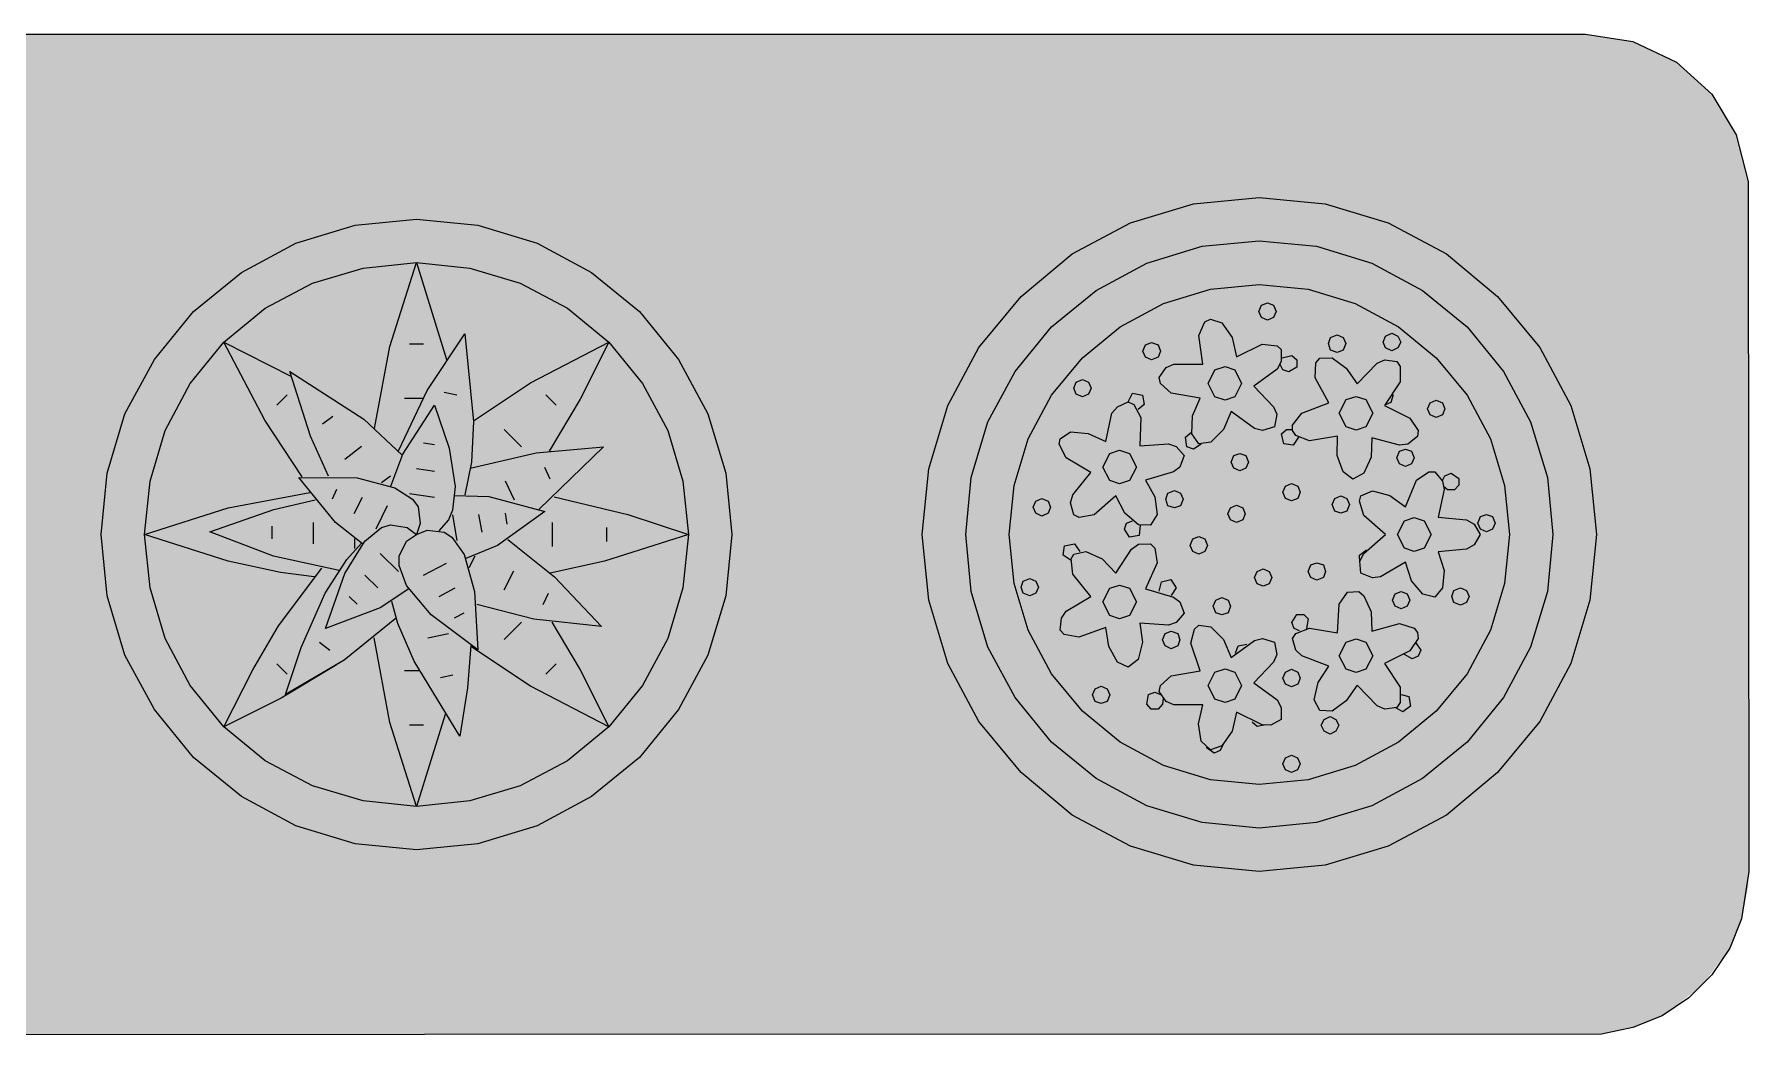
# Model space of a CAD drawing. Header units: millimetres. Extents: x -4 to 8794, y -6642 to 2653.
# Drawn here: x 7179.7 to 7495, y -5837.6 to -5653.6 of the extents above; entities that cross this region are included whole.
import ezdxf

# ---------------------------------------------------------------- set-up
doc = ezdxf.new("R2010")
doc.units = ezdxf.units.MM
for name, color, linetype, lineweight, true_color in [('VEG-FLOR', 243, 'Continuous', 13, 0xb0486e), ('VEG-HOJAS', 117, 'Continuous', 18, 0x2e5e38), ('VEG-MACETA', 25, 'Continuous', 25, 0x745440), ('VEG-NERVIOS', 115, 'Continuous', 9, 0x528c5c)]:
    doc.layers.add(name, color=color, linetype=linetype, lineweight=lineweight, true_color=true_color)
doc.layers.add('VEG-RELLENO', color=253, linetype='Continuous', true_color=0x96c896)

# ---------------------------------------------------------------- blocks, each defined once
blk = doc.blocks.new('VEG_Suculentas_PLANTA')
at = {"layer": 'VEG-RELLENO', "true_color": 0xc89a6c}
h = blk.add_hatch(color=43, dxfattribs=at)
h.dxf.hatch_style = 1
h.paths.add_polyline_path([(244.9, -64.9), (243.7, -70.7), (241.5, -76.1), (236.2, -83.2), (229.1, -88.5), (223.7, -90.7), (217.9, -91.9), (-215, -92), (-223.7, -90.7), (-231.7, -86.9), (-238.2, -81), (-242.7, -73.5), (-244.9, -64.9), (-245, 62), (-243.7, 70.7), (-239.9, 78.7), (-234, 85.2), (-226.5, 89.7), (-220.9, 91.4), (-215, 92), (215, 92), (223.7, 90.7), (231.7, 86.9), (238.2, 81), (242.7, 73.5), (244.9, 64.9)])
h.paths.add_polyline_path([(215.8, -12.1), (217, 0), (215.8, 12.1), (212.3, 23.7), (206.6, 34.4), (198.8, 43.8), (189.4, 51.6), (178.7, 57.3), (167.1, 60.8), (155, 62), (142.9, 60.8), (131.3, 57.3), (120.6, 51.6), (111.2, 43.8), (103.4, 34.4), (97.7, 23.7), (94.2, 12.1), (93, 0), (94.2, -12.1), (97.7, -23.7), (103.4, -34.4), (111.2, -43.8), (120.6, -51.6), (131.3, -57.3), (142.9, -60.8), (155, -62), (167.1, -60.8), (178.7, -57.3), (189.4, -51.6), (198.8, -43.8), (206.6, -34.4), (212.3, -23.7)], flags=0)
h.paths.add_polyline_path([(57.7, -5.7), (57.7, 5.7), (55.5, 16.8), (51.2, 27.3), (44.8, 36.8), (36.8, 44.8), (27.3, 51.2), (16.8, 55.5), (5.7, 57.7), (-5.7, 57.7), (-16.8, 55.5), (-27.3, 51.2), (-36.8, 44.8), (-44.8, 36.8), (-51.2, 27.3), (-55.5, 16.8), (-57.7, 5.7), (-57.7, -5.7), (-55.5, -16.8), (-51.2, -27.3), (-44.8, -36.8), (-36.8, -44.8), (-27.3, -51.2), (-16.8, -55.5), (-5.7, -57.7), (5.7, -57.7), (16.8, -55.5), (27.3, -51.2), (36.8, -44.8), (44.8, -36.8), (51.2, -27.3), (55.5, -16.8)], flags=0)
h.paths.add_polyline_path([(-87, 0), (-88.3, 13.3), (-92.2, 26), (-98.5, 37.8), (-106.9, 48.1), (-117.2, 56.5), (-129, 62.8), (-141.7, 66.7), (-155, 68), (-168.3, 66.7), (-181, 62.8), (-192.8, 56.5), (-203.1, 48.1), (-211.5, 37.8), (-217.8, 26), (-221.7, 13.3), (-223, 0), (-221.7, -13.3), (-217.8, -26), (-211.5, -37.8), (-203.1, -48.1), (-192.8, -56.5), (-181, -62.8), (-168.3, -66.7), (-155, -68), (-141.7, -66.7), (-129, -62.8), (-117.2, -56.5), (-106.9, -48.1), (-98.5, -37.8), (-92.2, -26), (-88.3, -13.3)], flags=0)
at = {"layer": 'VEG-RELLENO', "true_color": 0xc6c4be}
h = blk.add_hatch(color=9, dxfattribs=at)
h.dxf.hatch_style = 1
h.paths.add_polyline_path([(216.7, -6.1), (214.3, -18), (209.7, -29.2), (202.9, -39.3), (194.3, -47.9), (184.2, -54.7), (173, -59.3), (161.1, -61.7), (148.9, -61.7), (137, -59.3), (125.8, -54.7), (115.7, -47.9), (107.1, -39.3), (100.3, -29.2), (95.7, -18), (93.3, -6.1), (93.3, 6.1), (95.7, 18), (100.3, 29.2), (107.1, 39.3), (115.7, 47.9), (125.8, 54.7), (137, 59.3), (148.9, 61.7), (161.1, 61.7), (173, 59.3), (184.2, 54.7), (194.3, 47.9), (202.9, 39.3), (209.7, 29.2), (214.3, 18), (216.7, 6.1)])
h.paths.add_polyline_path([(208, -10.5), (209, 0), (208, 10.5), (204.9, 20.7), (199.9, 30), (193.2, 38.2), (185, 44.9), (175.7, 49.9), (165.5, 53), (155, 54), (144.5, 53), (134.3, 49.9), (125, 44.9), (116.8, 38.2), (110.1, 30), (105.1, 20.7), (102, 10.5), (101, 0), (102, -10.5), (105.1, -20.7), (110.1, -30), (116.8, -38.2), (125, -44.9), (134.3, -49.9), (144.5, -53), (155, -54), (165.5, -53), (175.7, -49.9), (185, -44.9), (193.2, -38.2), (199.9, -30), (204.9, -20.7)], flags=0)
at = {"layer": 'VEG-RELLENO', "true_color": 0xf8f6f2}
h = blk.add_hatch(color=7, dxfattribs=at)
h.dxf.hatch_style = 1
h.paths.add_polyline_path([(57.7, -5.7), (55.5, -16.8), (51.2, -27.3), (44.8, -36.8), (36.8, -44.8), (27.3, -51.2), (16.8, -55.5), (5.7, -57.7), (-5.7, -57.7), (-16.8, -55.5), (-27.3, -51.2), (-36.8, -44.8), (-44.8, -36.8), (-51.2, -27.3), (-55.5, -16.8), (-57.7, -5.7), (-57.7, 5.7), (-55.5, 16.8), (-51.2, 27.3), (-44.8, 36.8), (-36.8, 44.8), (-27.3, 51.2), (-16.8, 55.5), (-5.7, 57.7), (5.7, 57.7), (16.8, 55.5), (27.3, 51.2), (36.8, 44.8), (44.8, 36.8), (51.2, 27.3), (55.5, 16.8), (57.7, 5.7)])
h.paths.add_polyline_path([(49, -9.8), (50, 0), (49, 9.8), (46.2, 19.1), (41.6, 27.8), (35.4, 35.4), (27.8, 41.6), (19.1, 46.2), (9.8, 49), (0, 50), (-9.8, 49), (-19.1, 46.2), (-27.8, 41.6), (-35.4, 35.4), (-41.6, 27.8), (-46.2, 19.1), (-49, 9.8), (-50, 0), (-49, -9.8), (-46.2, -19.1), (-41.6, -27.8), (-35.4, -35.4), (-27.8, -41.6), (-19.1, -46.2), (-9.8, -49), (0, -50), (9.8, -49), (19.1, -46.2), (27.8, -41.6), (35.4, -35.4), (41.6, -27.8), (46.2, -19.1)], flags=0)
at = {"layer": 'VEG-RELLENO', "true_color": 0x7a5e4a}
h = blk.add_hatch(color=35, dxfattribs=at)
h.dxf.hatch_style = 1
h.paths.add_polyline_path([(208.7, -5.3), (206.7, -15.7), (202.6, -25.5), (196.7, -34.3), (189.3, -41.7), (180.5, -47.6), (170.7, -51.7), (160.3, -53.7), (149.7, -53.7), (139.3, -51.7), (129.5, -47.6), (120.7, -41.7), (113.3, -34.3), (107.4, -25.5), (103.3, -15.7), (101.3, -5.3), (101.3, 5.3), (103.3, 15.7), (107.4, 25.5), (113.3, 34.3), (120.7, 41.7), (129.5, 47.6), (139.3, 51.7), (149.7, 53.7), (160.3, 53.7), (170.7, 51.7), (180.5, 47.6), (189.3, 41.7), (196.7, 34.3), (202.6, 25.5), (206.7, 15.7), (208.7, 5.3)])
h.paths.add_polyline_path([(164, -45.1), (172.6, -42.5), (180.6, -38.2), (187.5, -32.5), (193.2, -25.6), (197.5, -17.6), (200.1, -9), (201, 0), (200.1, 9), (197.5, 17.6), (193.2, 25.6), (187.5, 32.5), (180.6, 38.2), (172.6, 42.5), (164, 45.1), (155, 46), (146, 45.1), (137.4, 42.5), (129.4, 38.2), (122.5, 32.5), (116.8, 25.6), (112.5, 17.6), (109.9, 9), (109, 0), (109.9, -9), (112.5, -17.6), (116.8, -25.6), (122.5, -32.5), (129.4, -38.2), (137.4, -42.5), (146, -45.1), (155, -46)], flags=0)
h = blk.add_hatch(color=35, dxfattribs=at)
h.dxf.hatch_style = 1
h.paths.add_polyline_path([(50, 0), (49, -9.8), (46.2, -19.1), (41.6, -27.8), (35.4, -35.4), (30.1, -24.9), (24.9, -16.1), (34, -16.9), (24.6, -7.1), (34.6, -4.9)])
h.paths.add_polyline_path([(31.7, -38.7), (23.6, -44.1), (14.5, -47.8), (9.8, -49), (0, -50), (5.3, -33.1), (8, -37.1), (10, -20.6), (21, -27.9), (35.4, -35.4)])
h.paths.add_polyline_path([(0, -50), (-9.8, -49), (-19.1, -46.2), (-27.8, -41.6), (-35.4, -35.4), (-21, -27.9), (-7.8, -19), (-4.9, -34.6)])
h.paths.add_polyline_path([(-38.7, -31.7), (-44.1, -23.6), (-46.2, -19.1), (-49, -9.8), (-50, 0), (-34.6, -4.9), (-25, -7), (-18.8, -7.8), (-22.6, -12.7), (-27.9, -21), (-35.4, -35.4)])
h.paths.add_polyline_path([(-50, 0), (-49, 9.8), (-46.2, 19.1), (-41.6, 27.8), (-35.4, 35.4), (-27.9, 21), (-19.6, 7.7), (-34.6, 4.9)])
h.paths.add_polyline_path([(-31.7, 38.7), (-23.6, 44.1), (-19.1, 46.2), (-9.8, 49), (0, 50), (-4.9, 34.6), (-7.7, 19.5), (-12.7, 23.4), (-22, 29.2), (-23.3, 30), (-23.1, 29.1), (-35.4, 35.4)])
h.paths.add_polyline_path([(0, 50), (9.8, 49), (19.1, 46.2), (27.8, 41.6), (35.4, 35.4), (21, 27.9), (10.5, 20.9), (8.9, 36.9), (5.5, 32.2)])
h.paths.add_polyline_path([(38.7, 31.7), (44.1, 23.6), (46.2, 19.1), (49, 9.8), (50, 0), (38.9, 3.7), (25.3, 6.9), (34.4, 16.1), (24.4, 15.3), (30.1, 24.9), (35.4, 35.4)])
at = {"layer": 'VEG-RELLENO', "true_color": 0x447256}
h = blk.add_hatch(color=105, dxfattribs=at)
h.dxf.hatch_style = 1
h.paths.add_polyline_path([(-7.7, 19.5), (-4.9, 34.6), (0, 50), (5.5, 32.2), (0.2, 23.3), (-3.3, 15.4)])
at = {"layer": 'VEG-RELLENO', "true_color": 0x77ae70}
h = blk.add_hatch(color=73, dxfattribs=at)
h.dxf.hatch_style = 1
h.paths.add_polyline_path([(200.8, -4.5), (199, -13.4), (195.6, -21.7), (190.6, -29.2), (184.2, -35.6), (176.7, -40.6), (168.4, -44), (159.5, -45.8), (150.5, -45.8), (141.6, -44), (133.3, -40.6), (125.8, -35.6), (119.4, -29.2), (114.4, -21.7), (111, -13.4), (109.2, -4.5), (109.2, 4.5), (111, 13.4), (114.4, 21.7), (119.4, 29.2), (125.8, 35.6), (133.3, 40.6), (141.6, 44), (150.5, 45.8), (159.5, 45.8), (168.4, 44), (176.7, 40.6), (184.2, 35.6), (190.6, 29.2), (195.6, 21.7), (199, 13.4), (200.8, 4.5)])
h.paths.add_polyline_path([(172.2, -10.2), (170.4, -11.5), (169.7, -12.8), (169.4, -18.1), (166, -17.2), (162.7, -17.5), (161.7, -18.2), (161.1, -20.1), (162.8, -22.3), (167.8, -24.2), (165.3, -28.8), (165.1, -30.4), (166.1, -32.4), (168.4, -32.5), (169.7, -31.8), (173, -27.7), (176.7, -31.5), (179.3, -32.2), (180.9, -30.9), (181.1, -29.6), (180.2, -26.5), (178, -23.7), (182.7, -21.4), (184.2, -19.1), (184.1, -18), (183.5, -17.2), (180.8, -16.4), (175.7, -17.8), (175, -12.6), (174.2, -11.3)], flags=0)
h.paths.add_polyline_path([(143.1, -17.4), (142.4, -20), (144.1, -25.1), (140.5, -25.4), (137.6, -26.9), (136.6, -28.9), (137, -29.9), (139.3, -31.3), (144.6, -31.3), (143.9, -36.6), (145, -39.1), (146, -39.6), (147, -39.5), (149.1, -37.8), (150.8, -32.7), (155.5, -35), (158.3, -34.7), (159, -34), (159, -31.8), (157.1, -29.2), (154, -27.3), (157.6, -23.5), (158.2, -22.1), (157.8, -19.8), (155.6, -19.1), (154.1, -19.5), (149.8, -22.6), (148.4, -19.3), (146.1, -17), (143.9, -16.7)], flags=0)
h.paths.add_polyline_path([(120.3, -5.8), (121.6, -8.8), (124, -11.4), (119.5, -14.1), (118.6, -15.4), (118.4, -17.6), (119.1, -18.4), (121.8, -18.9), (126.8, -17.1), (127.9, -22.3), (129.9, -24.2), (131.9, -23.9), (132.7, -23), (133.5, -19.8), (133, -16.3), (138.3, -16.7), (139.7, -16.2), (141.2, -14.5), (140.4, -12.4), (139.2, -11.5), (134.1, -10), (136.2, -5.2), (135.8, -2.5), (135, -1.7), (132.8, -1.8), (131.5, -2.7), (128.6, -7.1), (126.1, -4.5), (123.1, -3.1), (120.9, -3.6)], flags=0)
h.paths.add_polyline_path([(119.5, 14.1), (124, 11.4), (120.7, 7.3), (120.3, 5.8), (120.9, 3.6), (121.9, 3.1), (124.6, 3.6), (128.6, 7.1), (131.5, 2.7), (134, 1.5), (135.8, 2.5), (136.2, 3.7), (135.8, 6.9), (134.1, 10), (139.2, 11.5), (140.4, 12.4), (141.2, 14.5), (139.7, 16.2), (138.3, 16.7), (133, 16.3), (133.2, 21.5), (131.9, 23.9), (130.9, 24.4), (128.9, 23.5), (127.9, 22.3), (126.8, 17.1), (121.8, 18.9), (119.1, 18.4), (118.2, 16.6)], flags=0)
h.paths.add_polyline_path([(143.8, 34.8), (144.6, 31.3), (139.3, 31.3), (137.9, 30.7), (136.6, 28.9), (136.8, 27.8), (138.8, 26), (144.1, 25.1), (142.4, 20), (143.1, 17.4), (143.9, 16.7), (146.1, 17), (148.4, 19.3), (149.8, 22.6), (154.1, 19.5), (155.6, 19.1), (157.8, 19.8), (158.2, 22.1), (157.6, 23.5), (154, 27.3), (158.3, 30.4), (159, 31.8), (159, 34), (158.3, 34.7), (155.5, 35), (150.8, 32.7), (149.1, 37.8), (147, 39.5), (146, 39.6), (144.3, 38)], flags=0)
h.paths.add_polyline_path([(166.7, 25.5), (167.8, 24.2), (162.8, 22.3), (161.1, 20.1), (161.1, 19.1), (161.7, 18.2), (164.2, 17.2), (169.4, 18.1), (169.7, 12.8), (171.2, 10.6), (173.3, 10.5), (174.2, 11.3), (175.6, 14.2), (175.7, 17.8), (180.8, 16.4), (182.3, 16.6), (184.1, 18), (184.2, 19.1), (182.7, 21.4), (178, 23.7), (180.9, 28.1), (180.9, 30.9), (180.3, 31.8), (178.1, 32.1), (176.7, 31.5), (173, 27.7), (169.7, 31.8), (168.4, 32.5), (166.1, 32.4), (165.1, 30.4)], flags=0)
h.paths.add_polyline_path([(178.2, 0), (174.2, -3.5), (173.5, -4.9), (173.7, -7.1), (175.8, -8), (177.3, -7.8), (181.9, -5.1), (183.9, -10), (186.2, -11.5), (187.3, -11.5), (188.7, -9.8), (189, -6.6), (187.9, -3.2), (193.1, -2.7), (194.5, -1.9), (195.6, 0), (194.5, 1.9), (193.1, 2.7), (187.9, 3.2), (189, 6.6), (188.7, 9.8), (187.3, 11.5), (186.2, 11.5), (183.9, 10), (181.9, 5.1), (177.3, 7.8), (175.8, 8), (173.7, 7.1), (173.5, 4.9), (174.2, 3.5)], flags=0)
at = {"layer": 'VEG-RELLENO', "true_color": 0xf49eb8}
h = blk.add_hatch(color=231, dxfattribs=at)
h.dxf.hatch_style = 1
h.paths.add_polyline_path([(142.4, 20), (144.1, 25.1), (138.8, 26), (136.8, 27.8), (136.6, 28.9), (137.9, 30.7), (139.3, 31.3), (144.6, 31.3), (143.9, 36.6), (145, 39.1), (146, 39.6), (148.1, 38.9), (150, 36.2), (150.8, 32.7), (155.5, 35), (158.3, 34.7), (159, 34), (159, 31.8), (158.3, 30.4), (154, 27.3), (157.6, 23.5), (158.2, 22.1), (157.8, 19.8), (155.6, 19.1), (154.1, 19.5), (149.8, 22.6), (147.3, 17.9), (145, 16.6), (143.1, 17.4)])
h.paths.add_polyline_path([(148.7, 24.7), (150.5, 25.3), (151.7, 27.8), (150.5, 30.3), (148.7, 30.9), (146.8, 30.3), (145.6, 27.8), (146.8, 25.3)], flags=0)
at = {"layer": 'VEG-RELLENO', "true_color": 0x447256}
h = blk.add_hatch(color=105, dxfattribs=at)
h.dxf.hatch_style = 1
h.paths.add_polyline_path([(-21, 10.6), (-30.1, 24.9), (-35.4, 35.4), (-23.1, 29.1), (-19.5, 18.1), (-16.2, 10.7)])
at = {"layer": 'VEG-RELLENO', "true_color": 0x4a7c5e}
h = blk.add_hatch(color=115, dxfattribs=at)
h.dxf.hatch_style = 1
h.paths.add_polyline_path([(-3.3, 15.4), (2, 26.5), (8.9, 36.9), (10.5, 20.8), (10.1, 13.3), (8.9, 7.3), (7, 7.2), (6.5, 13.6), (3.3, 23.8), (-2.6, 14.6)])
at = {"layer": 'VEG-RELLENO', "true_color": 0x447256}
h = blk.add_hatch(color=105, dxfattribs=at)
h.dxf.hatch_style = 1
h.paths.add_polyline_path([(10.5, 20.9), (24.9, 30.1), (35.4, 35.4), (30.1, 24.9), (24.4, 15.3), (18.3, 14.4), (9.9, 12.2)])
at = {"layer": 'VEG-RELLENO', "true_color": 0xf49eb8}
h = blk.add_hatch(color=231, dxfattribs=at)
h.dxf.hatch_style = 1
h.paths.add_polyline_path([(169.7, 12.8), (169.4, 18.1), (164.2, 17.2), (161.7, 18.2), (161.1, 19.1), (161.1, 20.1), (162.8, 22.3), (167.8, 24.2), (165.3, 28.8), (165.4, 31.6), (166.1, 32.4), (168.4, 32.5), (171, 30.6), (173, 27.7), (176.7, 31.5), (178.1, 32.1), (180.3, 31.8), (180.9, 30.9), (180.9, 28.1), (178, 23.7), (182.7, 21.4), (184.2, 19.1), (184.1, 18), (182.3, 16.6), (180.8, 16.4), (175.7, 17.8), (175, 12.6), (173.3, 10.5), (171.2, 10.6)])
h.paths.add_polyline_path([(172.8, 19.2), (174.6, 19.8), (175.9, 22.3), (174.6, 24.8), (172.8, 25.4), (171, 24.8), (169.7, 22.3), (171, 19.8)], flags=0)
at = {"layer": 'VEG-RELLENO', "true_color": 0x4a7c5e}
h = blk.add_hatch(color=115, dxfattribs=at)
h.dxf.hatch_style = 1
h.paths.add_polyline_path([(-16.2, 10.7), (-20.7, 21.3), (-23.3, 30), (-9.7, 21.2), (-2.6, 14.6), (-4.7, 8.9), (-10.9, 10.4)])
at = {"layer": 'VEG-RELLENO', "true_color": 0xfad466}
h = blk.add_hatch(color=41, dxfattribs=at)
h.dxf.hatch_style = 1
h.paths.add_polyline_path([(151.6, 26.9), (149.6, 24.9), (147.7, 24.9), (145.7, 26.9), (145.7, 28.8), (147.7, 30.7), (149.6, 30.7), (151.6, 28.8)])
at = {"layer": 'VEG-RELLENO', "true_color": 0x58866b}
h = blk.add_hatch(color=125, dxfattribs=at)
h.dxf.hatch_style = 1
h.paths.add_polyline_path([(-4.7, 8.9), (-1.4, 16.9), (3.3, 23.8), (6, 15.9), (7.1, 8.8), (6.6, 4.5), (5, 1.3), (4.1, 0.7), (2, 0.8), (0, 0), (0.7, 2), (0.3, 5.1), (-2.2, 7.7)])
at = {"layer": 'VEG-RELLENO', "true_color": 0xf49eb8}
h = blk.add_hatch(color=231, dxfattribs=at)
h.dxf.hatch_style = 1
h.paths.add_polyline_path([(131.5, 2.7), (128.6, 7.1), (124.6, 3.6), (121.9, 3.1), (120.9, 3.6), (120.3, 5.8), (120.7, 7.3), (124, 11.4), (119.5, 14.1), (118.2, 16.6), (118.4, 17.6), (120.3, 18.9), (123.5, 18.6), (126.8, 17.1), (127.9, 22.3), (128.9, 23.5), (130.9, 24.4), (131.9, 23.9), (133.2, 21.5), (133, 16.3), (138.3, 16.7), (139.7, 16.2), (141.2, 14.5), (140.4, 12.4), (139.2, 11.5), (134.1, 10), (136.2, 5.2), (135.8, 2.5), (134, 1.5)])
h.paths.add_polyline_path([(129.3, 9.3), (131.1, 9.9), (132.4, 12.4), (131.1, 14.9), (129.3, 15.5), (127.5, 14.9), (126.2, 12.4), (127.5, 9.9)], flags=0)
at = {"layer": 'VEG-RELLENO', "true_color": 0xfad466}
h = blk.add_hatch(color=41, dxfattribs=at)
h.dxf.hatch_style = 1
h.paths.add_polyline_path([(175.7, 21.3), (173.7, 19.4), (171.8, 19.4), (169.9, 21.3), (169.9, 23.2), (171.8, 25.2), (173.7, 25.2), (175.7, 23.2)])
at = {"layer": 'VEG-RELLENO', "true_color": 0x4a7c5e}
h = blk.add_hatch(color=115, dxfattribs=at)
h.dxf.hatch_style = 1
h.paths.add_polyline_path([(9.9, 12.2), (22, 15), (34.4, 16.1), (22.5, 4.6), (15.7, 6.5), (8.9, 7.3)])
at = {"layer": 'VEG-RELLENO', "true_color": 0xfad466}
h = blk.add_hatch(color=41, dxfattribs=at)
h.dxf.hatch_style = 1
h.paths.add_polyline_path([(132.2, 11.4), (130.3, 9.4), (128.4, 9.4), (126.4, 11.4), (126.4, 13.3), (128.4, 15.3), (130.3, 15.3), (132.2, 13.3)])
at = {"layer": 'VEG-RELLENO', "true_color": 0x58866b}
h = blk.add_hatch(color=125, dxfattribs=at)
h.dxf.hatch_style = 1
h.paths.add_polyline_path([(-9.9, -1.7), (-16.5, 3.9), (-21.6, 10.5), (-13.3, 10.6), (-6.2, 9.4), (-2.2, 7.7), (0.3, 5.1), (0.7, 2), (0, 0), (-1.7, 1.3), (-4.8, 1.8), (-8, 0.3)])
at = {"layer": 'VEG-RELLENO', "true_color": 0xf49eb8}
h = blk.add_hatch(color=231, dxfattribs=at)
h.dxf.hatch_style = 1
h.paths.add_polyline_path([(183.9, -10), (181.9, -5.1), (177.3, -7.8), (175.8, -8), (173.7, -7.1), (173.5, -4.9), (174.2, -3.5), (178.2, 0), (174.2, 3.5), (173.4, 6.1), (173.7, 7.1), (175.8, 8), (179, 7.2), (181.9, 5.1), (183.9, 10), (186.2, 11.5), (187.3, 11.5), (188.7, 9.8), (189, 8.3), (187.9, 3.2), (193.1, 2.7), (194.5, 1.9), (195.6, 0), (194.5, -1.9), (193.1, -2.7), (187.9, -3.2), (189, -8.3), (188.1, -10.9), (186.2, -11.5)])
h.paths.add_polyline_path([(183.5, -3.1), (185.3, -2.5), (186.6, 0), (185.3, 2.5), (183.5, 3.1), (181.7, 2.5), (180.4, 0), (181.7, -2.5)], flags=0)
at = {"layer": 'VEG-RELLENO', "true_color": 0x447256}
h = blk.add_hatch(color=105, dxfattribs=at)
h.dxf.hatch_style = 1
h.paths.add_polyline_path([(-18.8, -7.8), (-34.6, -4.9), (-50, 0), (-34.6, 4.9), (-19.6, 7.7), (-18.6, 6.4), (-26.2, 4.6), (-38, 0.5), (-26.3, -4), (-17.4, -6.2)])
at = {"layer": 'VEG-RELLENO', "true_color": 0x4a7c5e}
h = blk.add_hatch(color=115, dxfattribs=at)
h.dxf.hatch_style = 1
h.paths.add_polyline_path([(-14.2, -6.6), (-26.3, -4), (-38, 0.5), (-26.2, 4.6), (-18.6, 6.4), (-14.9, 2.2), (-10.1, -1.6)])
at = {"layer": 'VEG-RELLENO', "true_color": 0x58866b}
h = blk.add_hatch(color=125, dxfattribs=at)
h.dxf.hatch_style = 1
h.paths.add_polyline_path([(7, 7.2), (15.7, 6.5), (23.6, 4.2), (14.9, -2), (9.1, -4.4), (6.5, -0.5), (4.1, 0.7), (5.9, 2.7)])
at = {"layer": 'VEG-RELLENO', "true_color": 0x447256}
h = blk.add_hatch(color=105, dxfattribs=at)
h.dxf.hatch_style = 1
h.paths.add_polyline_path([(25.3, 6.9), (38.9, 3.7), (50, 0), (34.6, -4.9), (24.6, -7.1), (16.8, -0.9), (23.6, 4.2), (22.5, 4.6)])
at = {"layer": 'VEG-RELLENO', "true_color": 0x58866b}
h = blk.add_hatch(color=125, dxfattribs=at)
h.dxf.hatch_style = 1
h.paths.add_polyline_path([(-1.4, -10), (-8.9, -14.5), (-16.7, -17.3), (-14.2, -9.4), (-10.9, -2.9), (-8, 0.3), (-4.8, 1.8), (-1.7, 1.3), (0, 0), (-1.8, -1.2), (-3.2, -4), (-2.7, -7.5)])
h = blk.add_hatch(color=125, dxfattribs=at)
h.dxf.hatch_style = 1
h.paths.add_polyline_path([(2, 0.8), (5.1, 0.4), (6.5, -0.5), (8.8, -3.7), (10.7, -10.5), (11.3, -21.2), (2.7, -14.8), (-0.6, -11.2), (-2.7, -7.5), (-3.2, -4), (-2.8, -2.5), (-1.8, -1.2)])
at = {"layer": 'VEG-RELLENO', "true_color": 0xfad466}
h = blk.add_hatch(color=41, dxfattribs=at)
h.dxf.hatch_style = 1
h.paths.add_polyline_path([(186.4, -1), (184.5, -2.9), (182.6, -2.9), (180.6, -1), (180.6, 1), (182.6, 2.9), (184.5, 2.9), (186.4, 1)])
at = {"layer": 'VEG-RELLENO', "true_color": 0x4a7c5e}
h = blk.add_hatch(color=115, dxfattribs=at)
h.dxf.hatch_style = 1
h.paths.add_polyline_path([(-3.7, -15.3), (-13.3, -23.1), (-24.1, -29.4), (-21.2, -20.8), (-16.8, -10.8), (-12.8, -4.6), (-10.1, -1.6), (-14.2, -9.4), (-16.7, -17.3), (-11, -15.4), (-4.5, -12.3)])
h = blk.add_hatch(color=115, dxfattribs=at)
h.dxf.hatch_style = 1
h.paths.add_polyline_path([(16.8, -0.9), (27.9, -10.2), (34, -16.9), (21.6, -15.6), (11.1, -12.9), (9.1, -4.4)])
at = {"layer": 'VEG-RELLENO', "true_color": 0xf49eb8}
h = blk.add_hatch(color=231, dxfattribs=at)
h.dxf.hatch_style = 1
h.paths.add_polyline_path([(127.9, -22.3), (126.8, -17.1), (121.8, -18.9), (119.1, -18.4), (118.4, -17.6), (118.6, -15.4), (119.5, -14.1), (124, -11.4), (120.7, -7.3), (120.4, -4.5), (120.9, -3.6), (123.1, -3.1), (126.1, -4.5), (128.6, -7.1), (131.5, -2.7), (132.8, -1.8), (135, -1.7), (135.8, -2.5), (136.2, -5.2), (134.1, -10), (139.2, -11.5), (140.4, -12.4), (141.2, -14.5), (139.7, -16.2), (138.3, -16.7), (133, -16.3), (133.2, -21.5), (131.9, -23.9), (129.9, -24.2)])
h.paths.add_polyline_path([(129.3, -15.5), (131.1, -14.9), (132.4, -12.4), (131.1, -9.9), (129.3, -9.3), (127.5, -9.9), (126.2, -12.4), (127.5, -14.9)], flags=0)
at = {"layer": 'VEG-RELLENO', "true_color": 0x447256}
h = blk.add_hatch(color=105, dxfattribs=at)
h.dxf.hatch_style = 1
h.paths.add_polyline_path([(-14.6, -23.9), (-24.9, -30.1), (-35.4, -35.4), (-30.1, -24.9), (-25.4, -16.8), (-17.4, -6.2), (-14.2, -6.6), (-20, -17.6), (-24.1, -29.4)])
at = {"layer": 'VEG-RELLENO', "true_color": 0xfad466}
h = blk.add_hatch(color=41, dxfattribs=at)
h.dxf.hatch_style = 1
h.paths.add_polyline_path([(132.2, -13.3), (130.3, -15.3), (128.4, -15.3), (126.4, -13.3), (126.4, -11.4), (128.4, -9.4), (130.3, -9.4), (132.2, -11.4)])
at = {"layer": 'VEG-RELLENO', "true_color": 0x4a7c5e}
h = blk.add_hatch(color=115, dxfattribs=at)
h.dxf.hatch_style = 1
h.paths.add_polyline_path([(10, -20.4), (8, -37.1), (-0.4, -23.3), (-3.4, -16.4), (-4.5, -12.3), (-1.4, -10), (2.7, -14.8)])
at = {"layer": 'VEG-RELLENO', "true_color": 0xf49eb8}
h = blk.add_hatch(color=231, dxfattribs=at)
h.dxf.hatch_style = 1
h.paths.add_polyline_path([(165.3, -28.8), (167.8, -24.2), (162.8, -22.3), (161.7, -21.3), (161.1, -19.1), (161.7, -18.2), (164.2, -17.2), (169.4, -18.1), (169.7, -12.8), (171.2, -10.6), (173.3, -10.5), (174.2, -11.3), (175.6, -14.2), (175.7, -17.8), (180.8, -16.4), (183.5, -17.2), (184.1, -18), (184.2, -19.1), (182.7, -21.4), (178, -23.7), (180.9, -28.1), (180.9, -30.9), (180.3, -31.8), (178.1, -32.1), (176.7, -31.5), (173, -27.7), (169.7, -31.8), (167.1, -32.7), (165.4, -31.6)])
h.paths.add_polyline_path([(173.7, -25.2), (175.7, -23.2), (175.7, -21.3), (173.7, -19.4), (171.8, -19.4), (169.9, -21.3), (169.9, -23.2), (171.8, -25.2)], flags=0)
at = {"layer": 'VEG-RELLENO', "true_color": 0x447256}
h = blk.add_hatch(color=105, dxfattribs=at)
h.dxf.hatch_style = 1
h.paths.add_polyline_path([(5.3, -33.1), (0, -50), (-4.9, -34.6), (-7.7, -20.1), (-7.8, -19), (-3.7, -15.3), (-0.4, -23.3)])
h = blk.add_hatch(color=105, dxfattribs=at)
h.dxf.hatch_style = 1
h.paths.add_polyline_path([(24.9, -16.1), (30.1, -24.9), (35.4, -35.4), (21, -27.9), (10, -20.6), (11.3, -21.2), (11.1, -12.9), (18, -14.9)])
at = {"layer": 'VEG-RELLENO', "true_color": 0xf49eb8}
h = blk.add_hatch(color=231, dxfattribs=at)
h.dxf.hatch_style = 1
h.paths.add_polyline_path([(143.9, -36.6), (144.6, -31.3), (139.3, -31.3), (137.9, -30.7), (136.6, -28.9), (136.8, -27.8), (138.8, -26), (144.1, -25.1), (142.4, -20), (143.1, -17.4), (143.9, -16.7), (146.1, -17), (148.4, -19.3), (149.8, -22.6), (154.1, -19.5), (155.6, -19.1), (157.8, -19.8), (158.2, -22.1), (157.6, -23.5), (154, -27.3), (158.3, -30.4), (159, -31.8), (159, -34), (157.1, -35.1), (155.5, -35), (150.8, -32.7), (149.1, -37.8), (147, -39.5), (145, -39.1)])
h.paths.add_polyline_path([(148.7, -30.9), (150.5, -30.3), (151.7, -27.8), (150.5, -25.3), (148.7, -24.7), (146.8, -25.3), (145.6, -27.8), (146.8, -30.3)], flags=0)
at = {"layer": 'VEG-RELLENO', "true_color": 0xfad466}
h = blk.add_hatch(color=41, dxfattribs=at)
h.dxf.hatch_style = 1
h.paths.add_polyline_path([(175.7, -23.2), (173.7, -25.2), (171.8, -25.2), (169.9, -23.2), (169.9, -21.3), (171.8, -19.4), (173.7, -19.4), (175.7, -21.3)])
h = blk.add_hatch(color=41, dxfattribs=at)
h.dxf.hatch_style = 1
h.paths.add_polyline_path([(151.6, -28.8), (149.6, -30.7), (147.7, -30.7), (145.7, -28.8), (145.7, -26.9), (147.7, -24.9), (149.6, -24.9), (151.6, -26.9)])
at = {"layer": 'VEG-FLOR'}
for points in [[(142.6, 18.5), (142.7, 21.8), (144.1, 25.1), (138.8, 26), (136.8, 27.8), (136.6, 28.9), (137.9, 30.7), (139.3, 31.3), (144.6, 31.3), (143.9, 36.6), (145, 39.1), (146, 39.6), (148.1, 38.9), (150, 36.2), (150.8, 32.7), (155.5, 35), (158.3, 34.7), (159, 34), (159, 31.8), (158.3, 30.4), (154, 27.3), (157.6, 23.5), (158.2, 22.1), (157.8, 19.8), (155.6, 19.1), (154.1, 19.5), (149.8, 22.6), (148.4, 19.3), (146.1, 17), (143.9, 16.7)], [(170.4, 11.5), (169.3, 14.5), (169.4, 18.1), (164.2, 17.2), (161.7, 18.2), (161.1, 19.1), (161.1, 20.1), (162.8, 22.3), (167.8, 24.2), (165.3, 28.8), (165.4, 31.6), (166.1, 32.4), (168.4, 32.5), (171, 30.6), (173, 27.7), (176.7, 31.5), (178.1, 32.1), (180.3, 31.8), (180.9, 30.9), (180.9, 28.1), (178, 23.7), (182.7, 21.4), (184.2, 19.1), (184.1, 18), (182.3, 16.6), (180.8, 16.4), (175.7, 17.8), (175.6, 14.2), (174.2, 11.3), (172.2, 10.2)], [(151.7, 27.8), (150.5, 25.3), (148.7, 24.7), (146.8, 25.3), (145.6, 27.8), (146.8, 30.3), (148.7, 30.9), (150.5, 30.3)], [(175.9, 22.3), (174.6, 19.8), (172.8, 19.2), (171, 19.8), (169.7, 22.3), (171, 24.8), (172.8, 25.4), (174.6, 24.8)], [(132.8, 1.8), (130.3, 3.9), (128.6, 7.1), (124.6, 3.6), (121.9, 3.1), (120.9, 3.6), (120.3, 5.8), (120.7, 7.3), (124, 11.4), (119.5, 14.1), (118.2, 16.6), (118.4, 17.6), (120.3, 18.9), (123.5, 18.6), (126.8, 17.1), (127.9, 22.3), (128.9, 23.5), (130.9, 24.4), (131.9, 23.9), (133.2, 21.5), (133, 16.3), (138.3, 16.7), (139.7, 16.2), (141.2, 14.5), (140.4, 12.4), (139.2, 11.5), (134.1, 10), (135.8, 6.9), (136.2, 3.7), (135, 1.7)], [(132.4, 12.4), (131.1, 9.9), (129.3, 9.3), (127.5, 9.9), (126.2, 12.4), (127.5, 14.9), (129.3, 15.5), (131.1, 14.9)], [(185.1, -11), (183, -8.5), (181.9, -5.1), (177.3, -7.8), (175.8, -8), (173.7, -7.1), (173.5, -4.9), (174.2, -3.5), (178.2, 0), (174.2, 3.5), (173.4, 6.1), (173.7, 7.1), (175.8, 8), (179, 7.2), (181.9, 5.1), (183.9, 10), (186.2, 11.5), (187.3, 11.5), (188.7, 9.8), (189, 8.3), (187.9, 3.2), (193.1, 2.7), (194.5, 1.9), (195.6, 0), (194.5, -1.9), (193.1, -2.7), (187.9, -3.2), (189, -6.6), (188.7, -9.8), (187.3, -11.5)], [(186.6, 0), (185.3, -2.5), (183.5, -3.1), (181.7, -2.5), (180.4, 0), (181.7, 2.5), (183.5, 3.1), (185.3, 2.5)], [(128.9, -23.5), (127.3, -20.6), (126.8, -17.1), (121.8, -18.9), (119.1, -18.4), (118.4, -17.6), (118.6, -15.4), (119.5, -14.1), (124, -11.4), (120.7, -7.3), (120.4, -4.5), (120.9, -3.6), (123.1, -3.1), (126.1, -4.5), (128.6, -7.1), (131.5, -2.7), (132.8, -1.8), (135, -1.7), (135.8, -2.5), (136.2, -5.2), (134.1, -10), (139.2, -11.5), (140.4, -12.4), (141.2, -14.5), (139.7, -16.2), (138.3, -16.7), (133, -16.3), (133.5, -19.8), (132.7, -23), (130.9, -24.4)], [(132.4, -12.4), (131.1, -14.9), (129.3, -15.5), (127.5, -14.9), (126.2, -12.4), (127.5, -9.9), (129.3, -9.3), (131.1, -9.9)], [(165.1, -30.4), (165.8, -27.2), (167.8, -24.2), (162.8, -22.3), (161.7, -21.3), (161.1, -19.1), (161.7, -18.2), (164.2, -17.2), (169.4, -18.1), (169.7, -12.8), (171.2, -10.6), (173.3, -10.5), (174.2, -11.3), (175.6, -14.2), (175.7, -17.8), (180.8, -16.4), (183.5, -17.2), (184.1, -18), (184.2, -19.1), (182.7, -21.4), (178, -23.7), (180.9, -28.1), (180.9, -30.9), (180.3, -31.8), (178.1, -32.1), (176.7, -31.5), (173, -27.7), (171, -30.6), (168.4, -32.5), (166.1, -32.4)], [(144.3, -38), (143.8, -34.8), (144.6, -31.3), (139.3, -31.3), (137.9, -30.7), (136.6, -28.9), (136.8, -27.8), (138.8, -26), (144.1, -25.1), (142.4, -20), (143.1, -17.4), (143.9, -16.7), (146.1, -17), (148.4, -19.3), (149.8, -22.6), (154.1, -19.5), (155.6, -19.1), (157.8, -19.8), (158.2, -22.1), (157.6, -23.5), (154, -27.3), (158.3, -30.4), (159, -31.8), (159, -34), (157.1, -35.1), (155.5, -35), (150.8, -32.7), (150, -36.2), (148.1, -38.9), (146, -39.6)], [(175.9, -22.3), (174.6, -24.8), (172.8, -25.4), (171, -24.8), (169.7, -22.3), (171, -19.8), (172.8, -19.2), (174.6, -19.8)], [(151.7, -27.8), (150.5, -30.3), (148.7, -30.9), (146.8, -30.3), (145.6, -27.8), (146.8, -25.3), (148.7, -24.7), (150.5, -25.3)]]:
    blk.add_lwpolyline(points, close=True, dxfattribs=at)
at = {"layer": 'VEG-HOJAS'}
for points in [[(-7.7, 19.5), (-4.9, 34.6), (0, 50), (5.5, 32.2)], [(-21, 10.6), (-27.9, 21), (-35.4, 35.4), (-23.1, 29.1)], [(-3.3, 15.4), (2, 26.5), (8.9, 36.9), (10.5, 20.8), (10.1, 13.3), (8.9, 7.3)], [(10.5, 20.9), (21, 27.9), (35.4, 35.4), (30.1, 24.9), (24.4, 15.3)], [(-16.2, 10.7), (-19.5, 18.1), (-23.3, 30), (-9.7, 21.2), (-2.6, 14.6)], [(-4.7, 8.9), (-2.5, 14.8), (3.3, 23.8), (6, 15.9), (7.1, 8.8), (6.6, 4.5), (5.9, 2.7), (4.1, 0.7)], [(9.9, 12.2), (22, 15), (34.4, 16.1), (22.5, 4.6)], [(-9.9, -1.7), (-14.9, 2.2), (-21.6, 10.5), (-10.9, 10.4), (-4, 8.6), (-0.7, 6.5), (0.3, 5.1), (0.7, 2), (0, 0)], [(-18.8, -7.8), (-25, -7), (-34.6, -4.9), (-50, 0), (-34.6, 4.9), (-19.6, 7.7)], [(-14.2, -6.6), (-26.3, -4), (-38, 0.5), (-26.2, 4.6), (-18.6, 6.4)], [(7, 7.2), (13.3, 7), (23.6, 4.2), (14.9, -2), (9.1, -4.4)], [(25.3, 6.9), (38.9, 3.7), (50, 0), (34.6, -4.9), (24.6, -7.1)], [(-1.4, -10), (-6.7, -13.5), (-16.7, -17.3), (-13.2, -7.2), (-9.5, -1.2), (-6.4, 1.3), (-4.8, 1.8), (-1.7, 1.3), (0, 0)], [(-3.7, -15.3), (-13.3, -23.1), (-24.1, -29.4), (-21.2, -20.8), (-16.8, -10.8), (-12.8, -4.6), (-10.1, -1.6)], [(16.8, -0.9), (25.4, -7.8), (34, -16.9), (21.6, -15.6), (11.1, -12.9)], [(-14.6, -23.9), (-24.9, -30.1), (-35.4, -35.4), (-30.1, -24.9), (-25.4, -16.8), (-17.4, -6.2)], [(10, -20.4), (9.4, -28.2), (8, -37.1), (-0.4, -23.3), (-3.4, -16.4), (-4.5, -12.3)], [(24.9, -16.1), (30.1, -24.9), (35.4, -35.4), (21, -27.9), (10, -20.6)], [(5.3, -33.1), (0, -50), (-4.9, -34.6), (-7.8, -19)]]:
    blk.add_lwpolyline(points, dxfattribs=at)
for points in [[(201, 0), (200.1, -9), (197.5, -17.6), (193.2, -25.6), (187.5, -32.5), (180.6, -38.2), (172.6, -42.5), (164, -45.1), (155, -46), (146, -45.1), (137.4, -42.5), (129.4, -38.2), (122.5, -32.5), (116.8, -25.6), (112.5, -17.6), (109.9, -9), (109, 0), (109.9, 9), (112.5, 17.6), (116.8, 25.6), (122.5, 32.5), (129.4, 38.2), (137.4, 42.5), (146, 45.1), (155, 46), (164, 45.1), (172.6, 42.5), (180.6, 38.2), (187.5, 32.5), (193.2, 25.6), (197.5, 17.6), (200.1, 9)], [(0, 0), (2, 0.8), (5.1, 0.4), (6.5, -0.5), (8.8, -3.7), (10.7, -10.5), (11.3, -21.2), (2.7, -14.8), (-1.8, -9.4), (-3.2, -5.7), (-3.2, -4), (-1.8, -1.2)]]:
    blk.add_lwpolyline(points, close=True, dxfattribs=at)
at = {"layer": 'VEG-MACETA'}
blk.add_lwpolyline([(-215, 92), (215, 92), (223.7, 90.7), (231.7, 86.9), (238.2, 81), (242.7, 73.5), (244.9, 64.9), (245, -62), (243.7, -70.7), (241.5, -76.1), (238.2, -81), (234, -85.2), (229.1, -88.5), (223.7, -90.7), (217.9, -91.9), (-215, -92)], dxfattribs=at)
for points in [[(217, 0), (215.8, -12.1), (212.3, -23.7), (206.6, -34.4), (198.8, -43.8), (189.4, -51.6), (178.7, -57.3), (167.1, -60.8), (155, -62), (142.9, -60.8), (131.3, -57.3), (120.6, -51.6), (111.2, -43.8), (103.4, -34.4), (97.7, -23.7), (94.2, -12.1), (93, 0), (94.2, 12.1), (97.7, 23.7), (103.4, 34.4), (111.2, 43.8), (120.6, 51.6), (131.3, 57.3), (142.9, 60.8), (155, 62), (167.1, 60.8), (178.7, 57.3), (189.4, 51.6), (198.8, 43.8), (206.6, 34.4), (212.3, 23.7), (215.8, 12.1)], [(58, 0), (56.9, -11.3), (53.6, -22.2), (48.2, -32.2), (41, -41), (32.2, -48.2), (22.2, -53.6), (11.3, -56.9), (0, -58), (-11.3, -56.9), (-22.2, -53.6), (-32.2, -48.2), (-41, -41), (-48.2, -32.2), (-53.6, -22.2), (-56.9, -11.3), (-58, 0), (-56.9, 11.3), (-53.6, 22.2), (-48.2, 32.2), (-41, 41), (-32.2, 48.2), (-22.2, 53.6), (-11.3, 56.9), (0, 58), (11.3, 56.9), (22.2, 53.6), (32.2, 48.2), (41, 41), (48.2, 32.2), (53.6, 22.2), (56.9, 11.3)], [(209, 0), (208, -10.5), (204.9, -20.7), (199.9, -30), (193.2, -38.2), (185, -44.9), (175.7, -49.9), (165.5, -53), (155, -54), (144.5, -53), (134.3, -49.9), (125, -44.9), (116.8, -38.2), (110.1, -30), (105.1, -20.7), (102, -10.5), (101, 0), (102, 10.5), (105.1, 20.7), (110.1, 30), (116.8, 38.2), (125, 44.9), (134.3, 49.9), (144.5, 53), (155, 54), (165.5, 53), (175.7, 49.9), (185, 44.9), (193.2, 38.2), (199.9, 30), (204.9, 20.7), (208, 10.5)], [(-50, 0), (-49, 9.8), (-46.2, 19.1), (-41.6, 27.8), (-35.4, 35.4), (-27.8, 41.6), (-19.1, 46.2), (-9.8, 49), (0, 50), (9.8, 49), (19.1, 46.2), (27.8, 41.6), (35.4, 35.4), (41.6, 27.8), (46.2, 19.1), (49, 9.8), (50, 0), (49, -9.8), (46.2, -19.1), (41.6, -27.8), (35.4, -35.4), (27.8, -41.6), (19.1, -46.2), (9.8, -49), (0, -50), (-9.8, -49), (-19.1, -46.2), (-27.8, -41.6), (-35.4, -35.4), (-41.6, -27.8), (-46.2, -19.1), (-49, -9.8)]]:
    blk.add_lwpolyline(points, close=True, dxfattribs=at)
at = {"layer": 'VEG-NERVIOS', "lineweight": 9}
for points in [[(158.1, 41), (157.6, 39.9), (156.5, 39.4), (155.4, 39.9), (154.9, 41), (155.4, 42.2), (156.5, 42.6), (157.6, 42.2)], [(136.8, 33.7), (136.4, 32.6), (135.2, 32.1), (134.1, 32.6), (133.6, 33.7), (134.1, 34.9), (135.2, 35.3), (136.4, 34.9)], [(170.9, 35.1), (170.4, 33.9), (169.3, 33.5), (168.1, 33.9), (167.7, 35.1), (168.1, 36.2), (169.3, 36.7), (170.4, 36.2)], [(181, 35.4), (180.5, 34.3), (179.4, 33.8), (178.2, 34.3), (177.8, 35.4), (178.2, 36.5), (179.4, 37), (180.5, 36.5)], [(124.1, 26.9), (123.6, 25.8), (122.5, 25.3), (121.3, 25.8), (120.9, 26.9), (121.3, 28), (122.5, 28.5), (123.6, 28)], [(189.1, 23.1), (188.7, 22), (187.5, 21.5), (186.4, 22), (185.9, 23.1), (186.4, 24.2), (187.5, 24.7), (188.7, 24.2)], [(153, 13.3), (152.5, 12.2), (151.4, 11.7), (150.3, 12.2), (149.8, 13.3), (150.3, 14.5), (151.4, 14.9), (152.5, 14.5)], [(183.5, 14.1), (183, 13), (181.9, 12.5), (180.8, 13), (180.3, 14.1), (180.8, 15.3), (181.9, 15.7), (183, 15.3)], [(116.6, 5), (116.2, 3.9), (115, 3.4), (113.9, 3.9), (113.4, 5), (113.9, 6.1), (115, 6.6), (116.2, 6.1)], [(141, 6.5), (140.5, 5.3), (139.4, 4.9), (138.2, 5.3), (137.8, 6.5), (138.2, 7.6), (139.4, 8.1), (140.5, 7.6)], [(162.5, 7.8), (162.1, 6.6), (160.9, 6.2), (159.8, 6.6), (159.3, 7.8), (159.8, 8.9), (160.9, 9.4), (162.1, 8.9)], [(171.6, 5.5), (171.1, 4.3), (170, 3.9), (168.9, 4.3), (168.4, 5.5), (168.9, 6.6), (170, 7.1), (171.1, 6.6)], [(152.4, 3.8), (152, 2.7), (150.8, 2.2), (149.7, 2.7), (149.2, 3.8), (149.7, 4.9), (150.8, 5.4), (152, 4.9)], [(198.4, 2.1), (197.9, 1), (196.8, 0.5), (195.7, 1), (195.2, 2.1), (195.7, 3.3), (196.8, 3.7), (197.9, 3.3)], [(145.5, -2), (145, -3.1), (143.9, -3.6), (142.8, -3.1), (142.3, -2), (142.8, -0.8), (143.9, -0.4), (145, -0.8)], [(157.3, -7.9), (156.8, -9.1), (155.7, -9.5), (154.6, -9.1), (154.1, -7.9), (154.6, -6.8), (155.7, -6.3), (156.8, -6.8)], [(167.2, -6.8), (166.8, -7.9), (165.6, -8.4), (164.5, -7.9), (164, -6.8), (164.5, -5.6), (165.6, -5.2), (166.8, -5.6)], [(114.4, -9.7), (113.9, -10.8), (112.8, -11.3), (111.6, -10.8), (111.2, -9.7), (111.6, -8.6), (112.8, -8.1), (113.9, -8.6)], [(149.7, -13.2), (149.3, -14.4), (148.1, -14.8), (147, -14.4), (146.5, -13.2), (147, -12.1), (148.1, -11.6), (149.3, -12.1)], [(182.7, -12.1), (182.2, -13.2), (181.1, -13.7), (180, -13.2), (179.5, -12.1), (180, -10.9), (181.1, -10.5), (182.2, -10.9)], [(193.6, -11.4), (193.1, -12.5), (192, -13), (190.8, -12.5), (190.4, -11.4), (190.8, -10.3), (192, -9.8), (193.1, -10.3)], [(140.4, -19.4), (140, -20.5), (138.8, -21), (137.7, -20.5), (137.2, -19.4), (137.7, -18.2), (138.8, -17.8), (140, -18.2)], [(162.5, -26.4), (162.1, -27.5), (160.9, -28), (159.8, -27.5), (159.3, -26.4), (159.8, -25.3), (160.9, -24.8), (162.1, -25.3)], [(127.5, -29.5), (127, -30.7), (125.9, -31.1), (124.8, -30.7), (124.3, -29.5), (124.8, -28.4), (125.9, -27.9), (127, -28.4)], [(169.6, -35.1), (169.1, -36.2), (168, -36.7), (166.9, -36.2), (166.4, -35.1), (166.9, -34), (168, -33.5), (169.1, -34)], [(162.5, -42.2), (162, -43.3), (160.9, -43.8), (159.8, -43.3), (159.3, -42.2), (159.8, -41.1), (160.9, -40.6), (162, -41.1)]]:
    blk.add_lwpolyline(points, close=True, dxfattribs=at)
at = {"layer": 'VEG-NERVIOS'}
for points in [[(1.3, 35), (-1.3, 35)], [(-23.8, 25.7), (-25.7, 23.8)], [(7.4, 25.6), (5.1, 26.1)], [(25.7, 23.8), (23.8, 25.7)], [(1.1, 25), (-2.2, 25)], [(-15.4, 21.7), (-17.3, 20.3)], [(19.3, 16.1), (16.1, 19.3)], [(-10.1, 16.2), (-13.2, 13.8)], [(3.3, 16.5), (1.3, 16.8)], [(-4.8, 10.7), (-6.4, 9.5)], [(3.3, 11.6), (0, 12.1)], [(18, 6.3), (16.4, 9.8)], [(24.6, 10.2), (23.6, 12.3)], [(-14.7, 8.3), (-15.5, 6.5)], [(-10, 6.8), (-11.5, 3.8)], [(3.3, 6.8), (-1.3, 7.5)], [(-5.4, 5.3), (-7.5, 1)], [(7.5, -1.1), (6.7, 3.6)], [(12.1, 0.4), (11.5, 3.7)], [(16.7, 1.9), (16.4, 3.9)], [(-26.6, 1.5), (-26.6, -0.8)], [(-19, 2.2), (-19, -1.7)], [(25, -2.2), (25, 2.2)], [(35, -1.3), (35, 1.3)], [(-11.4, -0.8), (-11.4, -2.6)], [(-6.7, -3.5), (-3.3, -6.8)], [(1.3, -7.5), (5.5, -5.3)], [(9.7, -6.1), (10.8, -3.9)], [(-9.5, -7.5), (-7.1, -9.8)], [(16.1, -10.2), (17.9, -6.7)], [(-12.4, -11.4), (-10.9, -12.8)], [(4.2, -11.4), (7.1, -9.8)], [(23.3, -12.9), (24.3, -10.8)], [(7, -15.3), (8.8, -14.4)], [(2.1, -19), (5.9, -18.2)], [(16.1, -19.3), (19.3, -16.1)], [(-17.8, -19.8), (-15.9, -21.3)], [(-25.7, -23.8), (-23.8, -25.7)], [(-2.2, -25), (0.5, -25)], [(23.8, -25.7), (25.7, -23.8)], [(4.4, -26.3), (6.7, -25.8)], [(-1.3, -35), (1.3, -35)]]:
    blk.add_lwpolyline(points, dxfattribs=at)
at = {"layer": 'VEG-NERVIOS', "lineweight": 9}
for points in [[(159.2, 32.5), (161, 32.9), (161.9, 32.1), (161.9, 30.8), (160.4, 29.9), (159.3, 30.3), (158.8, 31.4)], [(130.8, 24.3), (131.7, 26), (133.5, 25.6), (133.8, 23.9), (132.7, 23)], [(179.6, 25.7), (179.2, 24.3), (178, 23.8)], [(162.2, 17.9), (161.2, 16.4), (159.5, 16.7), (159.1, 18.5), (160, 19.3), (161.1, 19.3)], [(144.3, 16.6), (142.9, 15.7), (141.7, 16.1), (141.4, 17.9), (142.5, 18.8)], [(188.7, 9.9), (189.1, 10.8), (190.3, 11.3), (191.7, 10.3), (191.7, 9.1), (190.9, 8.2), (189.6, 8.2), (188.9, 8.8)], [(133.1, 1.7), (132.9, -0.2), (131.1, -0.5), (130.2, 1), (130.6, 2.1), (131.7, 2.5)], [(120.4, -4.8), (118.9, -3.8), (119.2, -2.1), (121, -1.7), (122, -3.1)], [(173.5, -5.1), (173.4, -3.8), (174.7, -2.8)], [(136.6, -10.4), (137, -8.7), (138.7, -8.3), (139.7, -9.8), (138.8, -11.2)], [(162.4, -17.7), (161.4, -17.3), (161, -16.2), (161.9, -14.7), (163.2, -14.7), (164, -15.5), (163.7, -17.3)], [(150.6, -21.8), (151.1, -20.5), (152.7, -20.2)], [(183.8, -19.9), (184.7, -21.3), (184.2, -22.4), (183.1, -22.9), (181.7, -22.1)], [(137.3, -30.1), (137.2, -31.2), (136.4, -32.1), (135.1, -32.1), (134.3, -31.2), (134.6, -29.4), (135.8, -29), (136.8, -29.4)], [(181.1, -29.4), (182.5, -29.8), (182.8, -31.6), (181.4, -32.6), (180.1, -31.9)], [(156.2, -35), (154.6, -35.3), (153.7, -34.5)], [(148.3, -38.7), (147.8, -39.7), (146.7, -40.2), (145.2, -39.2)]]:
    blk.add_lwpolyline(points, dxfattribs=at)

msp = doc.modelspace()

# ---------------------------------------------------------------- block references
msp.add_blockref('VEG_Suculentas_PLANTA', (7250, -5745.61))

doc.saveas('drawing.dxf')
